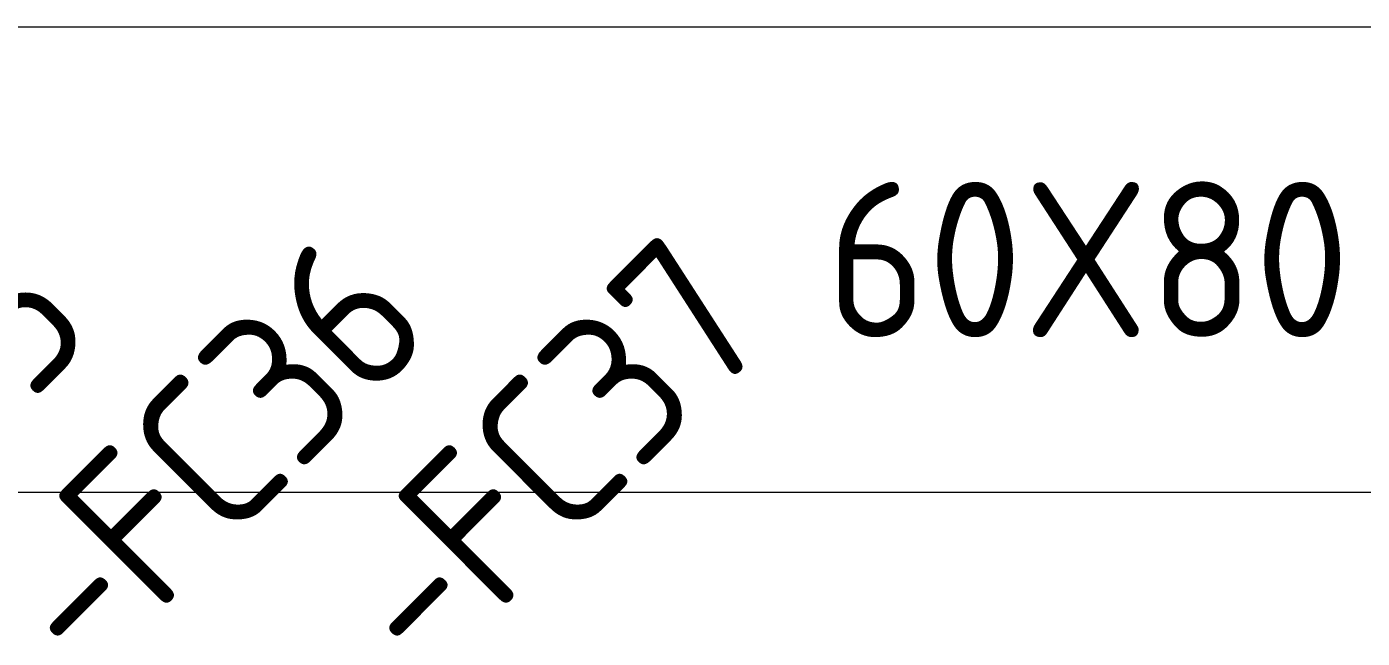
# Model space of a CAD drawing. Header units: millimetres. Extents: x 1359 to 3577, y 1333 to 3557.
# Drawn here: x 1871.7 to 2043.9, y 2817.7 to 2896.6 of the extents above; entities that cross this region are included whole.
import ezdxf

# ---------------------------------------------------------------- set-up
doc = ezdxf.new("R2010")
doc.units = ezdxf.units.MM
doc.layers.add('002-PI-Kabelska kanalica', color=150, linetype='Continuous')
doc.styles.add('PI0', font='isocpeur.ttf', dxfattribs={"width": 0.9})

# ---------------------------------------------------------------- blocks, each defined once
blk = doc.blocks.new('*U50')
at = {"layer": '002-PI-Kabelska kanalica', "color": 0, "linetype": 'ByBlock', "lineweight": 0}
for p, q in [((-20, -100), (-20, 715)), ((40, -100), (40, 715))]:
    blk.add_line(p, q, dxfattribs=at)

msp = doc.modelspace()

# ---------------------------------------------------------------- block references
at = {"layer": '002-PI-Kabelska kanalica', "color": 0, "linetype": 'ByBlock', "lineweight": 0, "rotation": 270}
msp.add_blockref('*U50', (1701.071, 2876.556), dxfattribs=at)

# ---------------------------------------------------------------- texts
at = {"layer": '002-PI-Kabelska kanalica', "color": 0, "linetype": 'ByBlock', "lineweight": 0, "style": 'PI0', "width": 0.9}
for s, p in [('-FC35', (1836.013, 2811.902)), ('-FC37', (1923.489, 2811.902)), ('-FC36', (1879.713, 2811.902))]:
    msp.add_text(s, height=20, rotation=45, dxfattribs=at).set_placement(p)
at = {"layer": '002-PI-Kabelska kanalica', "color": 0, "linetype": 'ByBlock', "lineweight": 0, "insert": (2008.571, 2866.556), "char_height": 20, "width": 16.78721, "attachment_point": 5, "style": 'PI0'}
msp.add_mtext('60X80', dxfattribs=at)

doc.saveas('drawing.dxf')
